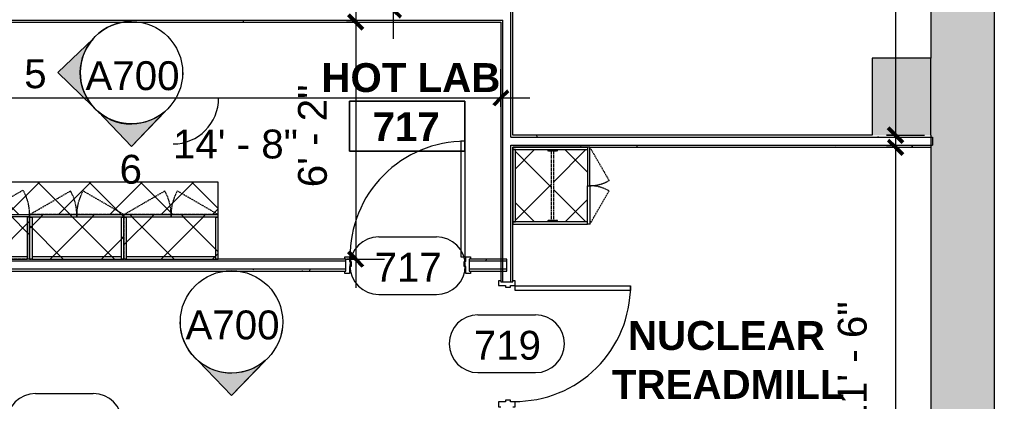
# Model space of a CAD drawing. Header units: inches. Extents: x 920 to 3228, y -557 to 2680.
# Drawn here: x 2597.5 to 2901.8, y 1674.4 to 1793.5 of the extents above; entities that cross this region are included whole.
import ezdxf

# ---------------------------------------------------------------- set-up
doc = ezdxf.new("R2010")
doc.units = ezdxf.units.IN
doc.header["$MEASUREMENT"] = 0
doc.linetypes.add('Dash', pattern=[0.25, 0.125, -0.125])
doc.linetypes.add('Hidden', pattern=[0.28125, 0.1875, -0.09375])
for name, color, linetype, lineweight in [('A-ANNO-DIMS', 211, 'Continuous', 9), ('A-ANNO-DIMS-96', 211, 'Continuous', 9), ('A-AREA-IDEN', 2, 'Continuous', 9), ('A-DOOR', 31, 'Continuous', 13), ('A-DOOR-IDEN', 31, 'Continuous', 9), ('A-WALL', 113, 'Continuous', 13), ('A-WALL-PATT', 111, 'Continuous', 13), ('G-ANNO-SYMB', 111, 'Continuous', 9), ('I-WALL', 2, 'Continuous', 13), ('Q-CASE', 31, 'Continuous', 13), ('Q-CASE-HDLN', 31, 'Dash', 9)]:
    doc.layers.add(name, color=color, linetype=linetype, lineweight=lineweight)
doc.styles.add('Arial', font='arial.ttf', dxfattribs={"height": 9})
doc.styles.add('Swis721 Lt BT', font='swissl.ttf', dxfattribs={"height": 9})
doc.styles.add('Swis721 Lt BT_B', font='', dxfattribs={"height": 9})
doc.styles.get('Swis721 Lt BT_B').set_extended_font_data('Swis721 Lt BT', bold=True)
doc.dimstyles.new('OTJ_-_3_32__Linear__0__Tolerance', dxfattribs={"dimscale": 12, "dimtxt": 9.497835, "dimasz": 0.375, "dimexe": 0.75, "dimexo": 0.5, "dimgap": 0.5, "dimtad": 1, "dimdec": 0, "dimzin": 3, "dimdsep": 46, "dimlunit": 4, "dimtxsty": 'Swis721 Lt BT', "dimblk1": 'OBLIQUE', "dimblk2": 'OBLIQUE', "dimsah": 1, "dimcen": 0.09, "dimdle": 0.75, "dimazin": 0, "dimtfac": 1, "dimtdec": 4, "dimtix": 1, "dimtmove": 0, "dimatfit": 3, "dimfxl": 1, "dimtvp": 1, "dimfrac": 2, "dimtolj": 1, "dimtzin": 0, "dimarcsym": 2})
doc.dimstyles.new('OTJ_-_3_32__Linear__0__Tolerance_1', dxfattribs={"dimscale": 12, "dimtxt": 9.497835, "dimasz": 0.375, "dimexe": 0.75, "dimexo": 0.5, "dimgap": 0.5, "dimtad": 1, "dimdec": 0, "dimzin": 3, "dimdsep": 46, "dimlunit": 4, "dimtxsty": 'Swis721 Lt BT', "dimblk1": 'OBLIQUE', "dimblk2": 'OBLIQUE', "dimsah": 1, "dimcen": 0.09, "dimdle": 0.75, "dimazin": 0, "dimtfac": 1, "dimtdec": 4, "dimtix": 1, "dimtmove": 1, "dimatfit": 3, "dimfxl": 1, "dimtvp": 1, "dimfrac": 2, "dimtolj": 1, "dimtzin": 0, "dimarcsym": 2})
doc.dimstyles.new('OTJ_-_3_32__Linear__1_2__Tolerance', dxfattribs={"dimscale": 12, "dimtxt": 9.497835, "dimasz": 0.375, "dimexe": 0.75, "dimexo": 0.5, "dimgap": 0.5, "dimtad": 1, "dimdec": 1, "dimrnd": 0.5, "dimzin": 3, "dimdsep": 46, "dimlunit": 4, "dimtxsty": 'Swis721 Lt BT', "dimblk1": 'OBLIQUE', "dimblk2": 'OBLIQUE', "dimsah": 1, "dimcen": 0.09, "dimdle": 0.75, "dimazin": 0, "dimtfac": 1, "dimtdec": 4, "dimtix": 1, "dimtmove": 0, "dimatfit": 3, "dimfxl": 1, "dimtvp": 1, "dimfrac": 2, "dimtolj": 1, "dimtzin": 0, "dimarcsym": 2})
pattern_1 = [(0, (664.756, 0), (30.72, 7.68), [1.267, -21.773, 1.267, -21.773, -122.88]), (0, (664.756, 0), (30.72, 7.68), [-46.08, 1.267, -44.813, 1.267, -21.773, -53.76]), (0, (664.756, 0), (30.72, 7.68), [-115.2, 1.267, -14.093, 1.267, -37.133]), (120, (676.276, 3.84), (-22.011075, 22.7643), [1.267, -21.773, 1.267, -21.773, -122.88]), (120, (676.276, 3.84), (-22.011075, 22.7643), [-46.08, 1.267, -44.813, 1.267, -21.773, -53.76]), (120, (676.276, 3.84), (-22.011075, 22.7643), [-115.2, 1.267, -14.093, 1.267, -37.133]), (240, (680.116, 19.2), (-8.708925, -30.4443), [1.267, -21.773, 1.267, -21.773, -122.88]), (240, (680.116, 19.2), (-8.708925, -30.4443), [-46.08, 1.267, -44.813, 1.267, -21.773, -53.76]), (240, (680.116, 19.2), (-8.708925, -30.4443), [-115.2, 1.267, -14.093, 1.267, -37.133])]
pattern_2 = [(45, (-1963.313, -1716.43), (-8.012227, 8.012227), []), (135, (-1963.313, -1716.43), (-8.012227, -8.012227), [])]
pattern_3 = [(315, (-1716.797, 1904.383), (8.012227, 8.012227), []), (45, (-1716.797, 1904.383), (-8.012227, 8.012227), [])]
pattern_4 = [(45, (-1933.875, -1716.43), (-8.012227, 8.012227), []), (135, (-1933.875, -1716.43), (-8.012227, -8.012227), [])]

# ---------------------------------------------------------------- blocks, each defined once
blk = doc.blocks.new('Door - Single - Solid Door-7355446-Level XX  CONSTRUCTION')
at = {"layer": 'A-DOOR'}
for p, q in [((-14.01, 38.71), (-12.63, 38.71)), ((-14.01, 2.71), (-14.01, 38.71)), ((-12.63, 38.71), (-12.63, 2.71)), ((-12.63, 2.71), (-14.01, 2.71))]:
    blk.add_line(p, q, dxfattribs=at)
at = {"layer": 'A-DOOR', "lineweight": 9}
for p, q in [((-15.63, 2.71), (-15.63, 1.96)), ((-14.13, 2.71), (-15.63, 2.71)), ((-14.13, 1.21), (-14.13, 2.71)), ((-13.63, 1.21), (-14.13, 1.21)), ((-13.63, -0.29), (-13.63, 1.21)), ((22.12, 1.21), (21.62, 1.21)), ((21.62, 1.21), (21.62, -0.29)), ((23.62, 2.71), (22.12, 2.71)), ((22.12, 2.71), (22.12, 1.21)), ((23.62, 1.96), (23.62, 2.71)), ((-15.63, -1.79), (-15.63, -2.54)), ((-15.63, -2.54), (-14.13, -2.54)), ((-14.13, -2.54), (-14.13, -0.29)), ((-14.13, -0.29), (-13.63, -0.29)), ((21.62, -0.29), (22.12, -0.29)), ((22.12, -0.29), (22.12, -2.54)), ((22.12, -2.54), (23.62, -2.54)), ((23.62, -2.54), (23.62, -1.79))]:
    blk.add_line(p, q, dxfattribs=at)
blk.add_arc((-14.01, 2.71), 36, 359.5, 90, dxfattribs=at)
blk = doc.blocks.new('Door - Single - Solid Door-V12-Level XX  CONSTRUCTION')
at = {"layer": 'A-DOOR', "lineweight": 9}
for p, q in [((-15.63, 2.54), (-14.13, 2.54)), ((-15.63, 1.79), (-15.63, 2.54)), ((-14.13, 2.54), (-14.13, 0.29)), ((-14.13, 0.29), (-13.63, 0.29)), ((-13.63, 0.29), (-13.63, -1.21)), ((21.62, 0.29), (22.12, 0.29)), ((21.62, -1.21), (21.62, 0.29)), ((22.12, 2.54), (23.62, 2.54)), ((22.12, 0.29), (22.12, 2.54)), ((23.62, 2.54), (23.62, 1.79)), ((-15.63, -2.71), (-15.63, -1.96)), ((-14.13, -2.71), (-15.63, -2.71)), ((-14.13, -1.21), (-14.13, -2.71)), ((-13.63, -1.21), (-14.13, -1.21)), ((22.12, -1.21), (21.62, -1.21)), ((22.12, -2.71), (22.12, -1.21)), ((23.62, -2.71), (22.12, -2.71)), ((23.62, -1.96), (23.62, -2.71))]:
    blk.add_line(p, q, dxfattribs=at)
at = {"layer": 'A-DOOR'}
for p, q in [((-12.63, -2.71), (-14.01, -2.71)), ((-14.01, -2.71), (-14.01, -38.71)), ((-12.63, -38.71), (-12.63, -2.71)), ((-14.01, -38.71), (-12.63, -38.71))]:
    blk.add_line(p, q, dxfattribs=at)
at = {"layer": 'A-DOOR', "lineweight": 9}
blk.add_arc((-14.01, -2.71), 36, 270, 0.5, dxfattribs=at)
blk = doc.blocks.new('C-Counter Top1 - ADJ HEIGHT 2-7779283-Level XX  CONSTRUCTION')
at = {"layer": 'Q-CASE', "lineweight": 9}
h = blk.add_hatch(dxfattribs=at)
h.set_pattern_fill('FP_15', color=256, style=0, pattern_type=2)
h.set_pattern_definition([(225, (1947.483, 1718.792), (8.012227, -8.012227), []), (315, (1947.483, 1718.792), (8.012227, 8.012227), [])])
h.paths.add_polyline_path([(26.86, -13.88), (-47.26, -13.88), (-47.26, -24), (26.86, -23.98), (26.86, -23.23)], flags=0)
h.paths.add_polyline_path([(26.86, -13.13), (26.86, -13.88), (27.61, -13.88), (27.61, -13.13)], flags=0)
for p, q in [((-47.26, -13.88), (-47.26, -24)), ((-47.26, -24), (26.86, -24))]:
    blk.add_line(p, q, dxfattribs=at)
blk = doc.blocks.new('CW Cupbd Combined - Robe 80_h x 24_d - 2 Doors - 1 rail - 1 shoe shelf-V55-Level XX  CONSTRUCTION')
at = {"layer": 'Q-CASE', "lineweight": 9}
h = blk.add_hatch(dxfattribs=at)
h.set_pattern_fill('FP_33', color=256, style=0, pattern_type=2)
h.set_pattern_definition([(315, (-1727.672, 2084.403), (8.012227, 8.012227), []), (45, (-1727.672, 2084.403), (-8.012227, 8.012227), [])])
h.paths.add_polyline_path([(2.75, -3.11), (2.75, -13.26), (3.14, -13.26), (3.14, -14.34), (24.85, -14.34), (24.85, -13.26), (25.25, -13.26), (25.25, -3.11), (3.61, -3.11)], flags=0)
h.paths.add_polyline_path([(2.75, -25.61), (25.25, -25.61), (25.25, -16.21), (24.85, -16.21), (24.85, -15.13), (3.14, -15.13), (3.14, -16.21), (2.75, -16.21), (2.75, -23.59)], flags=0)
at = {"layer": 'Q-CASE', "lineweight": 20}
for p, q in [((2.75, -2.36), (2, -2.36)), ((2, -2.36), (2, -25.61)), ((2.75, -13.26), (2.75, -2.36)), ((25.25, -2.36), (2.75, -2.36)), ((2.75, -2.36), (2.75, -3.11)), ((26, -2.36), (25.25, -2.36)), ((25.25, -2.36), (25.25, -13.26)), ((25.25, -3.11), (25.25, -2.36)), ((26, -25.61), (26, -2.36)), ((2.75, -3.11), (25.25, -3.11)), ((2.75, -25.61), (2.75, -16.21)), ((25.25, -16.21), (25.25, -25.61)), ((2, -25.61), (14, -25.61)), ((2, -26.36), (2, -25.61)), ((14, -26.36), (2, -26.36)), ((14, -25.61), (14, -26.36)), ((26, -25.61), (14, -25.61)), ((14, -25.61), (14, -26.36)), ((14, -26.36), (26, -26.36)), ((26, -26.36), (26, -25.61))]:
    blk.add_line(p, q, dxfattribs=at)
at = {"layer": 'Q-CASE', "lineweight": 9}
for p, q in [((2.75, -16.21), (2.75, -13.26)), ((3.14, -13.26), (3.14, -16.21)), ((24.85, -16.21), (24.85, -13.26)), ((25.25, -13.26), (25.25, -16.21))]:
    blk.add_line(p, q, dxfattribs=at)
at = {"layer": 'Q-CASE', "linetype": 'Hidden', "lineweight": 9}
for p, q in [((2, -26.36), (12.39, -32.36)), ((26, -26.36), (15.6, -32.36))]:
    blk.add_line(p, q, dxfattribs=at)
for centre, start, end in [((2, -26.36), 330, 0.5), ((26, -26.36), 179.5, 210)]:
    blk.add_arc(centre, 12, start, end, dxfattribs=at)
at = {"layer": 'Q-CASE-HDLN'}
for p, q in [((3.14, -13.26), (2.75, -13.26)), ((3.14, -16.21), (3.14, -13.26)), ((3.14, -14.34), (24.85, -14.34)), ((3.14, -15.13), (24.85, -15.13)), ((25.25, -13.26), (24.85, -13.26)), ((24.85, -13.26), (24.85, -16.21)), ((2.75, -16.21), (3.14, -16.21)), ((24.85, -16.21), (25.25, -16.21))]:
    blk.add_line(p, q, dxfattribs=at)
blk = doc.blocks.new('CW Cupbd Ohead1 - 37_h x 13 7_8_d - 2 Doors - 1 Shelf-7798943-Level XX  CONSTRUCTION')
at = {"layer": 'Q-CASE', "lineweight": 9}
h = blk.add_hatch(dxfattribs=at)
h.set_pattern_fill('FP_45', color=256, style=0, pattern_type=2)
h.set_pattern_definition(pattern_2)
h.paths.add_polyline_path([(2, 15.45), (16.71, 15.45), (16.71, 16.24), (2, 16.24)], flags=0)
h = blk.add_hatch(dxfattribs=at)
h.set_pattern_fill('FP_45', color=256, style=0, pattern_type=2)
h.set_pattern_definition(pattern_2)
h.paths.add_polyline_path([(2, 2.36), (2.75, 2.36), (2.75, 15.45), (2, 15.45), (2, 3.11)], flags=0)
h = blk.add_hatch(dxfattribs=at)
h.set_pattern_fill('FP_45', color=256, style=0, pattern_type=2)
h.set_pattern_definition(pattern_2)
h.paths.add_polyline_path([(16.71, 3.11), (30.68, 3.11), (30.68, 15.45), (2.75, 15.45), (2.75, 3.11)], flags=0)
h = blk.add_hatch(dxfattribs=at)
h.set_pattern_fill('FP_45', color=256, style=0, pattern_type=2)
h.set_pattern_definition(pattern_2)
h.paths.add_polyline_path([(31.43, 15.45), (31.43, 16.24), (16.71, 16.24), (16.71, 15.45), (30.68, 15.45)], flags=0)
h = blk.add_hatch(dxfattribs=at)
h.set_pattern_fill('FP_45', color=256, style=0, pattern_type=2)
h.set_pattern_definition(pattern_2)
h.paths.add_polyline_path([(31.43, 2.36), (31.43, 15.45), (30.68, 15.45), (30.68, 2.36)], flags=0)
h = blk.add_hatch(dxfattribs=at)
h.set_pattern_fill('FP_45', color=256, style=0, pattern_type=2)
h.set_pattern_definition(pattern_2)
h.paths.add_polyline_path([(30.68, 2.36), (30.68, 3.11), (2.75, 3.11), (2.75, 2.36)], flags=0)
at = {"layer": 'Q-CASE', "linetype": 'Hidden', "lineweight": 9}
for p, q in [((2, 16.24), (14.74, 23.6)), ((31.43, 16.24), (18.69, 23.6))]:
    blk.add_line(p, q, dxfattribs=at)
at = {"layer": 'Q-CASE', "lineweight": 9}
for p, q in [((2, 16.24), (16.71, 16.24)), ((2, 16.24), (2, 15.45)), ((16.71, 15.45), (2, 15.45)), ((2, 15.45), (2.75, 15.45)), ((2, 2.36), (2, 15.45)), ((2.75, 15.45), (2.75, 2.36)), ((16.71, 15.45), (16.71, 16.24)), ((16.71, 16.24), (31.43, 16.24)), ((16.71, 16.24), (16.71, 15.45)), ((31.43, 15.45), (16.71, 15.45)), ((30.68, 15.45), (31.43, 15.45)), ((30.68, 2.36), (30.68, 15.45)), ((31.43, 15.45), (31.43, 16.24)), ((31.43, 2.36), (31.43, 15.45)), ((30.68, 3.11), (2.75, 3.11)), ((2.75, 2.36), (2, 2.36)), ((2.75, 2.36), (30.68, 2.36)), ((31.43, 2.36), (30.68, 2.36))]:
    blk.add_line(p, q, dxfattribs=at)
at = {"layer": 'Q-CASE', "linetype": 'Hidden', "lineweight": 9}
for centre, start, end in [((2, 16.24), 359.5, 30), ((31.43, 16.24), 150, 180.5)]:
    blk.add_arc(centre, 14.72, start, end, dxfattribs=at)
at = {"layer": 'Q-CASE-HDLN'}
for p, q in [((31.43, 16.24), (2, 16.24)), ((2, 16.24), (2, 2.36)), ((31.43, 2.36), (31.43, 16.24)), ((2, 2.36), (31.43, 2.36))]:
    blk.add_line(p, q, dxfattribs=at)
blk = doc.blocks.new('CW Cupbd Ohead Cnr - 23_5_h x 13 7_8_d - 1 Shelf-7798154-Level XX  CONSTRUCTION')
at = {"layer": 'Q-CASE', "lineweight": 9}
h = blk.add_hatch(dxfattribs=at)
h.set_pattern_fill('FP_48', color=256, style=0, pattern_type=2)
h.set_pattern_definition(pattern_3)
h.paths.add_polyline_path([(2, -3.11), (2, -30.74), (2.75, -30.74), (2.75, -3.11), (25.22, -3.11), (25.22, -2.36), (2, -2.36)], flags=0)
h = blk.add_hatch(dxfattribs=at)
h.set_pattern_fill('FP_48', color=256, style=0, pattern_type=2)
h.set_pattern_definition(pattern_3)
h.paths.add_polyline_path([(25.22, -3.11), (25.22, -15.49), (25.97, -15.49), (25.97, -2.36), (25.22, -2.36)], flags=0)
h = blk.add_hatch(dxfattribs=at)
h.set_pattern_fill('FP_48', color=256, style=0, pattern_type=2)
h.set_pattern_definition(pattern_3)
h.paths.add_polyline_path([(2.75, -30.74), (15.12, -30.74), (15.12, -15.49), (25.22, -15.49), (25.22, -3.11), (2.75, -3.11)], flags=0)
h = blk.add_hatch(dxfattribs=at)
h.set_pattern_fill('FP_48', color=256, style=0, pattern_type=2)
h.set_pattern_definition(pattern_3)
h.paths.add_polyline_path([(15.12, -30.74), (15.12, -31.49), (15.87, -31.49), (15.87, -16.24), (15.12, -16.24)], flags=0)
h = blk.add_hatch(dxfattribs=at)
h.set_pattern_fill('FP_48', color=256, style=0, pattern_type=2)
h.set_pattern_definition(pattern_3)
h.paths.add_polyline_path([(15.87, -16.24), (25.97, -16.24), (25.97, -15.49), (15.87, -15.49)], flags=0)
h = blk.add_hatch(dxfattribs=at)
h.set_pattern_fill('FP_48', color=256, style=0, pattern_type=2)
h.set_pattern_definition(pattern_3)
h.paths.add_polyline_path([(2, -30.74), (2, -31.49), (15.12, -31.49), (15.12, -30.74), (2.75, -30.74)], flags=0)
for p, q in [((25.22, -2.36), (2, -2.36)), ((2, -2.36), (2, -30.74)), ((25.22, -2.36), (25.97, -2.36)), ((25.22, -15.49), (25.22, -2.36)), ((25.97, -15.49), (25.97, -2.36)), ((2.75, -30.74), (2.75, -3.11)), ((2.75, -3.11), (25.22, -3.11)), ((15.12, -16.24), (15.12, -15.49)), ((15.12, -15.49), (15.87, -15.49)), ((15.12, -31.49), (15.12, -16.24)), ((15.87, -16.24), (15.12, -16.24)), ((15.87, -15.49), (25.97, -15.49)), ((15.87, -15.49), (15.87, -16.24)), ((15.87, -16.24), (15.87, -31.49)), ((25.97, -16.24), (15.87, -16.24)), ((25.97, -15.49), (25.22, -15.49)), ((25.97, -16.24), (25.97, -15.49)), ((2, -31.49), (2, -30.74)), ((15.12, -30.74), (2, -30.74)), ((15.12, -31.49), (2, -31.49)), ((15.12, -30.74), (15.12, -31.49)), ((15.12, -31.49), (15.87, -31.49))]:
    blk.add_line(p, q, dxfattribs=at)
at = {"layer": 'Q-CASE', "linetype": 'Hidden', "lineweight": 9}
for p, q in [((15.87, -16.24), (23.5, -29.44)), ((25.97, -16.24), (17.22, -21.29))]:
    blk.add_line(p, q, dxfattribs=at)
for centre, radius, start, end in [((25.97, -16.24), 10.1, 179.5, 210), ((15.87, -16.24), 15.25, 269.5, 300)]:
    blk.add_arc(centre, radius, start, end, dxfattribs=at)
at = {"layer": 'Q-CASE-HDLN'}
for p, q in [((2, -2.36), (25.97, -2.36)), ((2, -31.49), (2, -2.36)), ((25.97, -2.36), (25.97, -16.24)), ((15.87, -16.24), (15.87, -31.49)), ((25.97, -16.24), (15.87, -16.24)), ((15.87, -31.49), (2, -31.49))]:
    blk.add_line(p, q, dxfattribs=at)
blk = doc.blocks.new('CW Cupbd Ohead1 - 37_h x 13 7_8_d - 2 Doors - 1 Shelf-V93-Level XX  CONSTRUCTION')
at = {"layer": 'Q-CASE', "lineweight": 9}
h = blk.add_hatch(dxfattribs=at)
h.set_pattern_fill('FP_49', color=256, style=0, pattern_type=2)
h.set_pattern_definition(pattern_4)
h.paths.add_polyline_path([(2, 15.45), (16.71, 15.45), (16.71, 16.24), (2, 16.24), (2, 15.49)], flags=0)
h = blk.add_hatch(dxfattribs=at)
h.set_pattern_fill('FP_49', color=256, style=0, pattern_type=2)
h.set_pattern_definition(pattern_4)
h.paths.add_polyline_path([(2, 2.36), (2.75, 2.36), (2.75, 15.45), (2, 15.45), (2, 3.11)], flags=0)
h = blk.add_hatch(dxfattribs=at)
h.set_pattern_fill('FP_49', color=256, style=0, pattern_type=2)
h.set_pattern_definition(pattern_4)
h.paths.add_polyline_path([(2.75, 3.11), (30.68, 3.11), (30.68, 15.45), (2.75, 15.45), (2.75, 14.86)], flags=0)
h = blk.add_hatch(dxfattribs=at)
h.set_pattern_fill('FP_49', color=256, style=0, pattern_type=2)
h.set_pattern_definition(pattern_4)
h.paths.add_polyline_path([(31.43, 15.45), (31.43, 16.24), (16.71, 16.24), (16.71, 15.45), (30.68, 15.45)], flags=0)
h = blk.add_hatch(dxfattribs=at)
h.set_pattern_fill('FP_49', color=256, style=0, pattern_type=2)
h.set_pattern_definition(pattern_4)
h.paths.add_polyline_path([(30.68, 2.36), (31.43, 2.36), (31.43, 15.45), (30.68, 15.45), (30.68, 3.11)], flags=0)
h = blk.add_hatch(dxfattribs=at)
h.set_pattern_fill('FP_49', color=256, style=0, pattern_type=2)
h.set_pattern_definition(pattern_4)
h.paths.add_polyline_path([(30.68, 2.36), (30.68, 3.11), (2.75, 3.11), (2.75, 2.36), (16.76, 2.36)], flags=0)
at = {"layer": 'Q-CASE', "linetype": 'Hidden', "lineweight": 9}
for p, q in [((2, 16.24), (14.74, 23.6)), ((31.43, 16.24), (18.69, 23.6))]:
    blk.add_line(p, q, dxfattribs=at)
at = {"layer": 'Q-CASE', "lineweight": 9}
for p, q in [((2, 16.24), (16.71, 16.24)), ((2, 16.24), (2, 15.45)), ((16.71, 15.45), (2, 15.45)), ((2, 15.45), (2.75, 15.45)), ((2, 2.36), (2, 15.45)), ((2.75, 15.45), (2.75, 2.36)), ((16.71, 15.45), (16.71, 16.24)), ((16.71, 16.24), (31.43, 16.24)), ((16.71, 16.24), (16.71, 15.45)), ((31.43, 15.45), (16.71, 15.45)), ((30.68, 15.45), (31.43, 15.45)), ((30.68, 2.36), (30.68, 15.45)), ((31.43, 15.45), (31.43, 16.24)), ((31.43, 2.36), (31.43, 15.45)), ((30.68, 3.11), (2.75, 3.11)), ((2.75, 2.36), (2, 2.36)), ((2.75, 2.36), (30.68, 2.36)), ((31.43, 2.36), (30.68, 2.36))]:
    blk.add_line(p, q, dxfattribs=at)
at = {"layer": 'Q-CASE', "linetype": 'Hidden', "lineweight": 9}
for centre, start, end in [((2, 16.24), 359.5, 30), ((31.43, 16.24), 150, 180.5)]:
    blk.add_arc(centre, 14.72, start, end, dxfattribs=at)
at = {"layer": 'Q-CASE-HDLN'}
for p, q in [((31.43, 16.24), (2, 16.24)), ((2, 16.24), (2, 2.36)), ((31.43, 2.36), (31.43, 16.24)), ((2, 2.36), (31.43, 2.36))]:
    blk.add_line(p, q, dxfattribs=at)
blk = doc.blocks.new('Room Tag - Room Name and Number-3379422-Level XX  CONSTRUCTION')
at = {"layer": 'A-AREA-IDEN'}
for p, q in [((-0.1881, -0.1636), (-0.1881, -0.0018)), ((-0.1881, -0.0018), (0.1869, -0.0018)), ((0.1869, -0.0018), (-0.1881, -0.0018)), ((-0.1881, -0.0018), (-0.1881, -0.1636)), ((0.1869, -0.0018), (0.1869, -0.1636)), ((0.1869, -0.1636), (0.1869, -0.0018)), ((0.1869, -0.1636), (-0.1881, -0.1636)), ((-0.1881, -0.1636), (0.1869, -0.1636))]:
    blk.add_line(p, q, dxfattribs=at)
blk = doc.blocks.new('Door Tag - Door Tag-41184-Level XX  CONSTRUCTION')
at = {"layer": 'A-DOOR-IDEN'}
for p, q in [((-0.09375, 0.09375), (0.09375, 0.09375)), ((-0.09375, -0.09375), (0.09375, -0.09375))]:
    blk.add_line(p, q, dxfattribs=at)
for centre, start, end in [((-0.09375, 0), 90, 270), ((0.09375, 0), 270, 90)]:
    blk.add_arc(centre, 0.09375, start, end, dxfattribs=at)
blk = doc.blocks.new('DIMBLOCK24-Level XX  CONSTRUCTION')
at = {"layer": 'A-ANNO-DIMS-96'}
for p, q in [((2870.94, 1762.67), (2870.94, 1606.29)), ((2868.12, 1753.67), (2879.94, 1753.67)), ((2870.94, 1753.67), (2868.12, 1753.67)), ((2868.12, 1615.29), (2879.94, 1615.29)), ((2870.94, 1615.29), (2868.12, 1615.29))]:
    blk.add_line(p, q, dxfattribs=at)
at = {"layer": 'A-ANNO-DIMS-96', "lineweight": 50}
for p, q in [((2870.94, 1753.67), (2868.69, 1755.92)), ((2870.94, 1753.67), (2873.19, 1751.42)), ((2870.94, 1615.29), (2868.69, 1617.54)), ((2870.94, 1615.29), (2873.19, 1613.04))]:
    blk.add_line(p, q, dxfattribs=at)
at = {"layer": 'A-ANNO-DIMS-96', "color": 0, "insert": (2852.92, 1666.61), "char_height": 9, "width": 42.8759, "attachment_point": 1, "rotation": 90, "line_spacing_factor": 1.005062, "style": 'Swis721 Lt BT'}
blk.add_mtext('11\' - 6"', dxfattribs=at)
blk = doc.blocks.new('_Oblique')
at = {"color": 0, "linetype": 'ByBlock', "lineweight": -2}
blk.add_line((-0.5, -0.5), (0.5, 0.5), dxfattribs=at)
blk = doc.blocks.new('DIMBLOCK25-Level XX  CONSTRUCTION')
at = {"layer": 'A-ANNO-DIMS-96'}
for p, q in [((2870.94, 1936.92), (2870.94, 1748.42)), ((2872.13, 1927.92), (2861.94, 1927.92)), ((2870.94, 1927.92), (2872.13, 1927.92)), ((2868.12, 1757.42), (2879.94, 1757.42)), ((2870.94, 1757.42), (2868.12, 1757.42))]:
    blk.add_line(p, q, dxfattribs=at)
at = {"layer": 'A-ANNO-DIMS-96', "lineweight": 50}
for p, q in [((2870.94, 1927.92), (2868.69, 1930.17)), ((2870.94, 1927.92), (2873.19, 1925.67)), ((2870.94, 1757.42), (2868.69, 1759.67)), ((2870.94, 1757.42), (2873.19, 1755.17))]:
    blk.add_line(p, q, dxfattribs=at)
at = {"layer": 'A-ANNO-DIMS-96', "color": 0, "insert": (2852.92, 1824.8), "char_height": 9, "width": 42.8759, "attachment_point": 1, "rotation": 90, "line_spacing_factor": 1.005062, "style": 'Swis721 Lt BT'}
blk.add_mtext('14\' - 3"', dxfattribs=at)
blk = doc.blocks.new('DIMBLOCK26-Level XX  CONSTRUCTION')
at = {"layer": 'A-ANNO-DIMS-96'}
for p, q in [((2702.42, 1801.68), (2702.42, 1709.79)), ((2699.6, 1792.68), (2711.42, 1792.68)), ((2702.42, 1792.68), (2699.6, 1792.68)), ((2699.6, 1718.79), (2711.42, 1718.79)), ((2702.42, 1718.79), (2699.6, 1718.79))]:
    blk.add_line(p, q, dxfattribs=at)
at = {"layer": 'A-ANNO-DIMS-96', "lineweight": 50}
for p, q in [((2702.42, 1792.68), (2700.17, 1794.93)), ((2702.42, 1792.68), (2704.67, 1790.43)), ((2702.42, 1718.79), (2700.17, 1721.04)), ((2702.42, 1718.79), (2704.67, 1716.54))]:
    blk.add_line(p, q, dxfattribs=at)
at = {"layer": 'A-ANNO-DIMS-96', "color": 0, "insert": (2684.41, 1741.19), "char_height": 9, "width": 34.9159, "attachment_point": 1, "rotation": 90, "line_spacing_factor": 1.005062, "style": 'Swis721 Lt BT'}
blk.add_mtext('6\' - 2"', dxfattribs=at)
blk = doc.blocks.new('DIMBLOCK27-Level XX  CONSTRUCTION')
at = {"layer": 'A-ANNO-DIMS-96'}
for p, q in [((2571.5, 1766.22), (2571.5, 1778.04)), ((2747.77, 1766.22), (2747.77, 1778.04)), ((2562.5, 1769.04), (2756.77, 1769.04)), ((2571.5, 1769.04), (2571.5, 1766.22)), ((2747.77, 1769.04), (2747.77, 1766.22))]:
    blk.add_line(p, q, dxfattribs=at)
at = {"layer": 'A-ANNO-DIMS-96', "lineweight": 50}
for p, q in [((2571.5, 1769.04), (2569.25, 1766.79)), ((2571.5, 1769.04), (2573.75, 1771.29)), ((2747.77, 1769.04), (2745.52, 1766.79)), ((2747.77, 1769.04), (2750.02, 1771.29))]:
    blk.add_line(p, q, dxfattribs=at)
at = {"layer": 'A-ANNO-DIMS-96'}
blk.add_ellipse((2645.39, 1769.04), major_axis=(0, 14.35), ratio=0.992943, start_param=3.141593, end_param=4.712389, dxfattribs=at)
at = {"layer": 'A-ANNO-DIMS-96', "color": 0, "insert": (2645.39, 1759.17), "char_height": 9, "width": 42.8759, "attachment_point": 1, "line_spacing_factor": 1.005062, "style": 'Swis721 Lt BT'}
blk.add_mtext('14\' - 8"', dxfattribs=at)
blk = doc.blocks.new('DIMBLOCK45-Level XX  CONSTRUCTION')
at = {"layer": 'A-ANNO-DIMS-96'}
for p, q in [((2714.21, 1787.43), (2714.21, 1997.49)), ((2717.02, 1988.49), (2705.21, 1988.49)), ((2714.21, 1988.49), (2717.02, 1988.49)), ((2717.02, 1796.43), (2705.21, 1796.43)), ((2714.21, 1796.43), (2717.02, 1796.43))]:
    blk.add_line(p, q, dxfattribs=at)
at = {"layer": 'A-ANNO-DIMS-96', "lineweight": 50}
for p, q in [((2714.21, 1988.49), (2711.96, 1990.74)), ((2714.21, 1988.49), (2716.46, 1986.24)), ((2714.21, 1796.43), (2711.96, 1798.68)), ((2714.21, 1796.43), (2716.46, 1794.18))]:
    blk.add_line(p, q, dxfattribs=at)
at = {"layer": 'A-ANNO-DIMS-96', "color": 0, "insert": (2696.19, 1874.6), "char_height": 9, "width": 42.8759, "attachment_point": 1, "rotation": 90, "line_spacing_factor": 1.005062, "style": 'Swis721 Lt BT'}
blk.add_mtext('16\' - 0"', dxfattribs=at)
blk = doc.blocks.new('Elevation - Filled Arrow 2-347888-Level XX  CONSTRUCTION')
at = {"layer": 'G-ANNO-SYMB'}
blk.add_circle((0, 0), 0.1664, dxfattribs=at)
blk = doc.blocks.new('Elevation - Filled Arrow-151867-Level XX  CONSTRUCTION')
at = {"layer": 'G-ANNO-SYMB'}
h = blk.add_hatch(color=256, dxfattribs=at)
edge = h.paths.add_edge_path(flags=0)
edge.add_line((0, 0.2393), (0.1103, 0.1247))
edge.add_arc((-0.0002, -0.0002), 0.1667, 48.498, 130.5571)
edge.add_line((-0.1085, 0.1265), (0, 0.2393))
for p, q in [((0, 0.2393), (-0.1085, 0.1265)), ((-0.1084, 0.1266), (0, 0.2393)), ((0, 0.2393), (-0.1084, 0.1266)), ((0, 0.2393), (0.11, 0.1249)), ((0.1103, 0.1247), (0, 0.2393))]:
    blk.add_line(p, q, dxfattribs=at)
blk.add_arc((-0.0002, -0.0002), 0.1667, 48.498, 130.5571, dxfattribs=at)
blk.add_ellipse((-0.0002, -0.0001), major_axis=(-0.1667, 0), ratio=0.999376, start_param=3.141593, end_param=6.283185, dxfattribs=at)

msp = doc.modelspace()

# ---------------------------------------------------------------- hatches: boundary and pattern name
at = {"layer": 'A-WALL'}
msp.add_hatch(color=250, dxfattribs=at).paths.add_polyline_path([(2881.96, 1757.42), (2881.96, 1781.42), (2863.65, 1781.42), (2863.65, 1757.42)], flags=0)
at = {"layer": 'A-WALL-PATT', "lineweight": 9}
msp.add_hatch(color=7, dxfattribs=at).paths.add_polyline_path([(2901.83, 1082.48), (2901.83, 2095.92), (2881.96, 2095.92), (2881.96, 1082.48)], flags=0)
h = msp.add_hatch(dxfattribs=at)
h.set_pattern_fill('FP_11', color=256, style=0, pattern_type=2)
h.set_pattern_definition(pattern_1)
h.paths.add_polyline_path([(2747.77, 1754.29), (2748.4, 1754.29), (2748.4, 1793.3), (2747.77, 1793.3), (2747.77, 1754.29)], flags=0)
h.paths.add_polyline_path([(2748.4, 1795.8), (2748.4, 1886.54), (2747.77, 1886.54), (2747.77, 1795.8)], flags=0)
h.paths.add_polyline_path([(2747.77, 1925.04), (2748.4, 1925.04), (2748.4, 1927.92), (2747.77, 1927.92)], flags=0)
h = msp.add_hatch(dxfattribs=at)
h.set_pattern_fill('FP_11', color=256, style=0, pattern_type=2)
h.set_pattern_definition(pattern_1)
h.paths.add_polyline_path([(2570.88, 1792.68), (2747.77, 1792.68), (2747.77, 1793.3), (2566.72, 1793.3), (2566.72, 1792.68), (2569.26, 1792.68)], flags=0)
h.paths.add_polyline_path([(2457.73, 1792.68), (2545.97, 1792.68), (2545.97, 1793.3), (2455.29, 1793.3), (2455.29, 1792.68), (2455.91, 1792.68)], flags=0)
h = msp.add_hatch(dxfattribs=at)
h.set_pattern_fill('FP_11', color=256, style=0, pattern_type=2)
h.set_pattern_definition(pattern_1)
h.paths.add_polyline_path([(2881.96, 1756.79), (2881.96, 1757.42), (2750.9, 1757.42), (2750.94, 1756.79), (2881.92, 1756.79)], flags=0)
h = msp.add_hatch(dxfattribs=at)
h.set_pattern_fill('FP_11', color=256, style=0, pattern_type=2)
h.set_pattern_definition(pattern_1)
h.paths.add_polyline_path([(2881.96, 1753.67), (2881.96, 1754.29), (2750.83, 1754.29), (2750.83, 1753.67), (2881.92, 1753.67)], flags=0)
h.paths.add_polyline_path([(2747.77, 1753.67), (2748.33, 1753.67), (2748.33, 1754.29), (2747.77, 1754.29)], flags=0)
h = msp.add_hatch(dxfattribs=at)
h.set_pattern_fill('FP_11', color=256, style=0, pattern_type=2)
h.set_pattern_definition(pattern_1)
h.paths.add_polyline_path([(2751.46, 1615.29), (2751.46, 1673.17), (2750.83, 1673.17), (2750.83, 1615.29), (2750.9, 1615.29)], flags=0)
h.paths.add_polyline_path([(2750.83, 1711.67), (2751.46, 1711.67), (2751.46, 1753.67), (2750.83, 1753.66), (2750.83, 1731.29)], flags=0)
h = msp.add_hatch(dxfattribs=at)
h.set_pattern_fill('FP_11', color=256, style=0, pattern_type=2)
h.set_pattern_definition(pattern_1)
h.paths.add_polyline_path([(2747.72, 1718.17), (2747.71, 1718.79), (2737.88, 1718.79), (2737.88, 1718.17), (2747.71, 1718.17)], flags=0)
h.paths.add_polyline_path([(2699.38, 1718.17), (2699.38, 1718.79), (2571.5, 1718.79), (2571.5, 1718.17), (2659.5, 1718.17)], flags=0)
h = msp.add_hatch(dxfattribs=at)
h.set_pattern_fill('FP_11', color=256, style=0, pattern_type=2)
h.set_pattern_definition(pattern_1)
h.paths.add_polyline_path([(2737.88, 1715.04), (2747.71, 1715.04), (2747.71, 1715.67), (2737.88, 1715.67)], flags=0)
h.paths.add_polyline_path([(2615.39, 1715.04), (2699.38, 1715.04), (2699.38, 1715.67), (2571.5, 1715.67), (2571.5, 1715.04), (2595.5, 1715.04)], flags=0)

# ---------------------------------------------------------------- linework, layer by layer
at = {"layer": 'A-WALL', "color": 8, "lineweight": 20}
for p, q in [((2901.83, 1103), (2901.83, 2095.92)), ((2881.96, 1925.37), (2881.96, 1781.42)), ((2881.96, 1781.42), (2863.65, 1781.42)), ((2863.65, 1781.42), (2863.65, 1757.42)), ((2881.96, 1756.79), (2881.96, 1754.29)), ((2881.96, 1753.67), (2881.96, 1615.29))]:
    msp.add_line(p, q, dxfattribs=at)
at = {"layer": 'A-WALL'}
for p, q in [((2750.9, 1756.79), (2750.9, 1886.54)), ((2566.72, 1793.3), (2748.4, 1793.3)), ((2748.4, 1754.29), (2748.4, 1793.3)), ((2750.9, 1756.79), (2882.46, 1756.79)), ((2748.33, 1754.29), (2748.4, 1754.29)), ((2748.33, 1711.67), (2748.33, 1754.29)), ((2750.83, 1754.29), (2882.46, 1754.29)), ((2750.83, 1711.67), (2750.83, 1754.29)), ((2699.38, 1718.17), (2570.88, 1718.17)), ((2749.58, 1718.17), (2737.88, 1718.17)), ((2699.38, 1715.67), (2570.88, 1715.67)), ((2749.58, 1715.67), (2737.88, 1715.67))]:
    msp.add_line(p, q, dxfattribs=at)
at = {"layer": 'A-WALL', "lineweight": 9}
msp.add_line((2881.96, 1757.42), (2881.96, 1781.42), dxfattribs=at)
at = {"layer": 'A-WALL', "color": 55}
for p, q in [((2881.96, 1757.42), (2881.96, 1756.79)), ((2881.96, 1754.29), (2881.96, 1753.67))]:
    msp.add_line(p, q, dxfattribs=at)
at = {"layer": 'I-WALL'}
for p, q in [((2751.52, 1757.42), (2751.52, 1886.54)), ((2567.34, 1792.68), (2747.77, 1792.68)), ((2747.77, 1792.68), (2747.77, 1753.67)), ((2863.65, 1757.42), (2751.52, 1757.42)), ((2747.71, 1753.67), (2747.71, 1711.67)), ((2747.77, 1753.67), (2747.71, 1753.67)), ((2751.46, 1753.67), (2774.77, 1753.67)), ((2751.46, 1711.67), (2751.46, 1753.67)), ((2775.52, 1753.67), (2881.96, 1753.67)), ((2699.38, 1718.79), (2659.5, 1718.79)), ((2699.38, 1715.04), (2699.38, 1718.79)), ((2749.58, 1718.79), (2737.88, 1718.79)), ((2737.88, 1718.79), (2737.88, 1715.04)), ((2749.58, 1715.04), (2749.58, 1718.79)), ((2571.5, 1715.04), (2699.38, 1715.04)), ((2737.88, 1715.04), (2749.58, 1715.04)), ((2747.71, 1711.67), (2751.46, 1711.67))]:
    msp.add_line(p, q, dxfattribs=at)
at = {"layer": 'I-WALL', "lineweight": 9}
msp.add_line((2882.46, 1756.79), (2882.46, 1754.29), dxfattribs=at)

# ---------------------------------------------------------------- block references
at = {"layer": 'A-AREA-IDEN', "xscale": 95.99999999999994, "yscale": 95.99999999999994, "zscale": 95.99999999999994}
msp.add_blockref('Room Tag - Room Name and Number-3379422-Level XX  CONSTRUCTION', (2718.57, 1768.16), dxfattribs=at)
at = {"layer": 'A-DOOR'}
for name, p, rotation in [('Door - Single - Solid Door-V12-Level XX  CONSTRUCTION', (2722.62, 1716.83), 180), ('Door - Single - Solid Door-7355446-Level XX  CONSTRUCTION', (2749.5, 1696.41), 270)]:
    msp.add_blockref(name, p, dxfattribs=dict(at, rotation=rotation))
at = {"layer": 'A-DOOR-IDEN', "xscale": 95.99999999999994, "yscale": 95.99999999999994, "zscale": 95.99999999999994}
for p in [(2718.63, 1716.74), (2749.58, 1692.42), (2611.5, 1667.92)]:
    msp.add_blockref('Door Tag - Door Tag-41184-Level XX  CONSTRUCTION', p, dxfattribs=at)
at = {"layer": 'G-ANNO-SYMB', "xscale": 95.99999999999994, "yscale": 95.99999999999994, "zscale": 95.99999999999994, "rotation": 89.99999999999912}
msp.add_blockref('Elevation - Filled Arrow-151867-Level XX  CONSTRUCTION', (2632.43, 1776.91), dxfattribs=at)
at = {"layer": 'G-ANNO-SYMB', "xscale": 95.99999999999994, "yscale": 95.99999999999994, "zscale": 95.99999999999994}
for p in [(2632.43, 1776.91), (2663.66, 1699.22)]:
    msp.add_blockref('Elevation - Filled Arrow 2-347888-Level XX  CONSTRUCTION', p, dxfattribs=at)
at = {"layer": 'G-ANNO-SYMB', "extrusion": (0, 0, -1), "xscale": 95.99999999999994, "yscale": 95.99999999999994, "zscale": 95.99999999999994, "rotation": 180}
for p in [(-2632.43, 1776.91), (-2663.66, 1699.22)]:
    msp.add_blockref('Elevation - Filled Arrow-151867-Level XX  CONSTRUCTION', p, dxfattribs=at)
at = {"layer": 'Q-CASE', "lineweight": 9}
for name, p, rotation in [('CW Cupbd Combined - Robe 80_h x 24_d - 2 Doors - 1 rail - 1 shoe shelf-V55-Level XX  CONSTRUCTION', (2749.16, 1727.67), 89.99999999999959), ('CW Cupbd Ohead Cnr - 23_5_h x 13 7_8_d - 1 Shelf-7798154-Level XX  CONSTRUCTION', (2569.14, 1716.8), 90.00000000000081), ('C-Counter Top1 - ADJ HEIGHT 2-7779283-Level XX  CONSTRUCTION', (2612.24, 1718.79), 180)]:
    msp.add_blockref(name, p, dxfattribs=dict(at, rotation=rotation))
for name, p in [('CW Cupbd Ohead1 - 37_h x 13 7_8_d - 2 Doors - 1 Shelf-V93-Level XX  CONSTRUCTION', (2598.63, 1716.43)), ('CW Cupbd Ohead1 - 37_h x 13 7_8_d - 2 Doors - 1 Shelf-7798943-Level XX  CONSTRUCTION', (2628.07, 1716.43))]:
    msp.add_blockref(name, p, dxfattribs=at)

# ---------------------------------------------------------------- texts
at = {"layer": 'A-AREA-IDEN', "char_height": 9, "attachment_point": 1, "style": 'Swis721 Lt BT_B'}
for s, insert, width in [('HOT LAB', (2691.71, 1779.88), 64.842), ('717', (2707.68, 1764.56), 25.452), ('NUCLEAR', (2787.41, 1699.48), 71.508), ('TREADMILL', (2782.41, 1684.23), 83.325)]:
    msp.add_mtext(s, dxfattribs=dict(at, insert=insert, width=width))
at = {"layer": 'A-DOOR-IDEN', "char_height": 9, "width": 24.543, "attachment_point": 1, "style": 'Swis721 Lt BT'}
for s, insert in [('717', (2708.32, 1720.76)), ('719', (2739.28, 1696.44))]:
    msp.add_mtext(s, dxfattribs=dict(at, insert=insert))
at = {"layer": 'G-ANNO-SYMB', "char_height": 9, "attachment_point": 1}
for s, insert, width, style in [('5', (2598.94, 1781.07), 8.181, 'Swis721 Lt BT'), ('A700', (2618.07, 1780.47), 35.754, 'Arial'), ('6', (2628.71, 1751.3), 8.181, 'Swis721 Lt BT'), ('A700', (2649.29, 1702.78), 35.754, 'Arial')]:
    msp.add_mtext(s, dxfattribs=dict(at, insert=insert, width=width, style=style))

# ---------------------------------------------------------------- dimensions: what is measured, and where the dimension line sits
at = {"layer": 'A-ANNO-DIMS'}
for base, p1, p2, dimstyle, override, picture, middle in [((2714.21, 1988.49), (2711.02, 1796.43), (2711.02, 1988.49), 'OTJ_-_3_32__Linear__1_2__Tolerance', {"dimpost": '<>', "dimfxl": 192.06531}, 'DIMBLOCK45-Level XX  CONSTRUCTION', (2703.58, 1892.46)), ((2870.94013363, 1757.41720871), (2866.12630129, 1927.91720871), (2874.12211415, 1757.41720871), 'OTJ_-_3_32__Linear__0__Tolerance', {"dimpost": '<>', "dimfxl": 170.687384}, 'DIMBLOCK25-Level XX  CONSTRUCTION', (2860.31487905, 1842.66720871)), ((2702.42, 1718.79), (2705.6, 1792.68), (2705.6, 1718.79), 'OTJ_-_3_32__Linear__1_2__Tolerance', {"dimpost": '<>', "dimfxl": 73.887424}, 'DIMBLOCK26-Level XX  CONSTRUCTION', (2691.8, 1755.74)), ((2870.94, 1615.29), (2874.12, 1753.67), (2874.12, 1615.29), 'OTJ_-_3_32__Linear__0__Tolerance', {"dimpost": '<>', "dimfxl": 138.375}, 'DIMBLOCK24-Level XX  CONSTRUCTION', (2860.31, 1684.48))]:
    dim = msp.add_linear_dim(base=base, p1=p1, p2=p2, angle=90, dimstyle=dimstyle, override=override, dxfattribs=at)
    dim.commit()
    dim.dimension.update_dxf_attribs({"geometry": picture, "text_midpoint": middle})
dim = msp.add_linear_dim(base=(2747.77, 1769.04), p1=(2571.5, 1772.22), p2=(2747.77, 1772.22), dimstyle='OTJ_-_3_32__Linear__0__Tolerance_1', override={"dimpost": '<>', "dimfxl": 176.270043}, dxfattribs=at)
dim.commit()
dim.dimension.update_dxf_attribs({"geometry": 'DIMBLOCK27-Level XX  CONSTRUCTION', "text_midpoint": (2666.83, 1753.17), "dimtype": 160})

doc.saveas('drawing.dxf')
